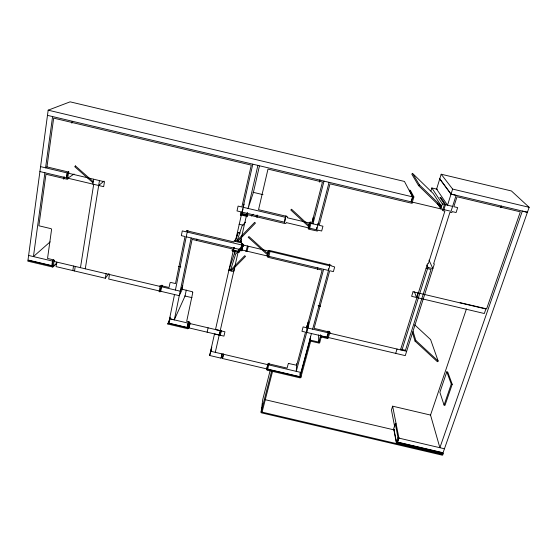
<?xml version="1.0" encoding="UTF-8"?>
<svg xmlns="http://www.w3.org/2000/svg" width="557" height="557" viewBox="0 0 557 557"><rect width="100%" height="100%" fill="white"/><g stroke="black" fill="none" stroke-linecap="round" stroke-linejoin="round"><path stroke-width="0.84" d="M313.02 217.794L312.985 223.851L324.014 181.116M310.444 340.153L319.286 342.228L319.05 343.098L310.214 341.023L310.486 336.804M309.852 340.473L310.806 340.696L300.801 377.59L299.868 377.374L309.852 340.473L309.873 338.802M307.993 322.085L307.875 328.038L406.645 351.307M309.038 225.467L291.534 209.23L290.789 209.989L308.286 226.219L309.038 225.467L309.1 222.877M306.858 325.532L306.698 332.418L405.273 355.631L434.363 263.921L433.638 263.746L449.917 212.356L451.692 212.468A1.037 0.961 -27.3 0 0 451.866 212.349A1.093 1.017 -27.3 0 0 452.131 212.029L452.277 211.625L456.099 212.53L457.673 207.601L453.851 206.689L457.005 196.76L520.349 211.841L486.63 308.836L460.409 302.75A1.072 0.968 -16.9 0 0 460.124 302.855L460.075 302.883M329.083 182.32L316.71 229.832L308.418 227.869L308.487 225.355M308.648 228.147L309.991 222.911L310.994 223.155L309.643 228.384L308.648 228.147L308.71 225.634M300.801 377.59L300.864 375.891M300.453 377.061L267.221 369.256L267.005 370.106L300.223 377.904L300.515 375.362M299.965 374.826L300.035 373.127M296.644 363.624L296.261 371.359L323.624 269.296M268.871 364.724L267.931 364.501L266.65 369.57L267.583 369.792L269.08 363.08M261.066 412.319L271.719 370.76L272.652 370.983L261.978 412.528L261.066 412.319L262.744 399.536L270.075 370.878M261.86 409.416L262.089 407.71M262.424 405.148L262.646 403.442M47.477 115.348L411.038 201.815L412.521 196.858L404.452 181.45L70.112 101.84L48.174 110.175L28.003 260.015L51.808 265.626L52.469 261.073L53.709 259.889M44.901 172.747L33.434 256.589L50.144 241.856M52.588 116.566L45.577 167.824L47.073 166.94M252.801 164.183L241.989 212.12L284.564 222.215L285.978 215.712M284.564 222.215L285.163 217.926M63.728 179.222L64.104 176.66M71.867 123.194L72.118 121.475M52.706 267.04L52.838 266.128L27.975 260.265L27.85 261.177L52.706 267.04L55.804 263.983M53.256 266.692L54.099 260.934L53.131 260.711L52.288 266.469L53.256 266.692L56.96 263.036M68.567 171.988L67.146 172.935L66.422 177.85L39.909 171.563M68.873 171.841L67.453 172.781L66.666 178.136L67.669 178.372L74.032 174M67.669 178.372L68.455 173.018L67.453 172.781M56.744 262.082L56.076 266.629L105.329 278.235L108.991 273.522M72.821 270.577L73.524 266.037M74.527 270.981L75.237 266.441M92.866 184.116L93.639 179.215M80.473 267.673L93.694 184.311M85.277 268.808L99.466 180.593M105.329 278.235L106.102 273.717M109.478 274.51L108.699 279.029L179.284 295.663L182.529 288.763M267.715 253.609L248.93 236.551L248.213 237.296L266.998 254.34L267.715 253.609L268.202 251.047M267.639 253.386L267.158 255.942L268.286 251.27M159.643 286.333L159.685 286.145A1.03 0.947 26 0 1 159.803 285.908L160.701 285.546L169.008 287.496L170.066 282.789A1.03 0.954 25.2 0 1 170.282 282.615L170.63 282.496A1.03 0.954 25.2 0 1 170.943 282.483L175.497 283.569L185.042 236.523L181.331 235.646L182.278 230.918L185.996 231.803L186.247 231.169A1.058 1.003 29.7 0 1 186.463 230.988L186.825 230.856M161.105 286.577L160.061 291.861L159.107 291.631L160.144 286.347L161.105 286.577L161.885 285.156M160.75 291.29L161.634 286.806L162.47 285.288M188.719 326.318L187.765 328.727L167.845 324.042L169.725 319.502M189.248 321.939L187.048 327.446L168.687 323.123L174.501 294.535M175.413 290.051L187.201 232.088L188.043 230.605M169.586 318.708L174.313 319.822L191.148 237.964M186.268 290.134L185.049 295.983L174.313 319.822M196.551 240.756L196.9 239.078M187.048 327.446L188.614 321.48M187.765 328.727L187.953 327.857L168.019 323.171M188.329 328.407L189.484 322.983L188.538 322.761L187.382 328.184L188.329 328.407L190.229 323.589M192.722 292.223L192.75 292.314A0.94 0.87 21.7 0 1 192.764 292.585L186.672 321.41L189.289 322.03L189.93 322.656A1.01 0.926 19.7 0 1 189.972 322.921L189.86 323.533L224.944 331.784L223.942 336.122L188.997 327.906L189.93 323.547M207.141 332.167L208.102 327.822M239.371 248.847L238.347 252.14L233.014 250.88L234.051 247.496M241.007 241.07L240.506 242.657L235.151 241.39L238.048 232.575L240.269 233.098M247.552 213.129L246.514 216.304L241.104 215.016L243.151 208.847M222.159 354.036L221.052 358.172L209.641 355.491L214.501 333.949L219.221 335.063L220.44 330.851M215.496 329.563L233.125 251.395L232.722 251.284A1.037 0.989 19 0 1 232.144 250.622M247.245 213.129L246.466 215.496L241.494 214.32L242.539 211.006M238.048 232.575L236.495 237.442M234.594 254.089L235.36 250.699M215.28 352.337L238.02 252.551L239.148 252.384A1.044 0.989 17.8 0 0 239.329 252.161L239.712 250.657L241.933 250.741A1.044 0.996 17.3 0 0 242.114 250.525L242.26 250.058L328.512 270.451L328.421 268.732M246.466 215.496L247.204 212.962M257.884 165.387L248.074 208.457L253.407 192.374L259.409 166.111M238.347 252.14L239.329 248.742M240.506 242.657L241.473 239.336M246.514 216.304L247.51 212.969M186.24 236.802L240.52 249.64L242.093 243.325M240.742 249.912L241.912 244.808L242.901 245.038L241.724 250.149L240.742 249.912L242.49 244.196M221.052 358.172L222.034 353.925M311.454 333.539L299.791 376.657L222.445 358.499L223.434 354.252M267.409 256.004L267.611 257.09A1.044 0.996 10.4 0 0 267.84 257.264L322.127 270.145L306.712 327.76L303.112 326.91L301.95 331.297L305.535 332.146L296.679 365.26L288.825 363.526M268.537 251.325L268.62 251.033A0.961 0.912 10.3 0 1 268.752 250.782L268.954 250.58A0.961 0.912 10.3 0 1 269.282 250.441M267.423 364.584L267.68 364.02A1.003 0.912 8.2 0 1 267.896 363.86L268.244 363.749M266.678 368.887L267.75 364.661M319.328 182.153L319.976 179.626M308.418 227.869L309.657 223.058L317.963 225.028L317.936 223.371M222.445 358.499L223.663 353.848M317.379 269.393L317.817 267.736M312.637 329.159L329.765 265.814L329.667 264.115M256.979 217.474L257.64 215.072M320.393 336.365L321.347 336.588L319.641 342.778L318.695 342.555L320.393 336.365L320.366 334.708M246.883 251.499L248.241 246.605M326.862 337.166L328.094 332.801L328.003 331.067M256.213 216.77L256.659 215.176M329.667 332.961L328.205 338.203L327.251 337.981L328.714 332.738L329.667 332.961L329.584 331.318M330.085 333.267L330.036 332.39A1.023 0.94 -0.2 0 0 329.848 332.181L314.092 328.358L329.709 270.737L333.399 271.614L334.666 266.97L331.039 265.8A0.961 0.912 -3.8 0 0 331.046 265.515L331.025 265.424A1.051 0.996 -3.8 0 0 330.914 265.167L269.31 250.413M245.895 251.625L247.496 245.929M220.21 335.223L221.623 330.329M412.862 196.705L411.254 202.1L412.271 202.344L413.886 196.941L410.377 190.341L409.395 190.111L412.862 196.705L413.886 196.941M241.724 250.149L243.451 244.426M211.834 347.171L210.602 351.237L300.926 372.452M209.641 355.491L211.382 349.74M234.706 268.244L233.696 271.544L228.843 270.396L235.284 250.671M240.52 249.64L242.302 243.834M430.916 191.016L431.849 187.974L437.336 189.276M441.186 174.223L436.604 189.102L447.543 205.192L452.618 189.081L441.186 174.223L511.423 190.96L529.15 207.308L443.052 452.744L397.642 442.105L398.944 438.115L392.636 406.178L430.54 415.076L439.884 447.71L522.313 211.117L527.388 212.321M395.693 353.375L397.044 349.044M431.849 187.974L442.362 203.959L440.817 208.896L437.21 203.208M442.397 209.272L442.3 209.982A1.114 1.044 -27.1 0 0 442.592 210.49L442.669 210.553A1.017 0.947 -27.1 0 0 442.933 210.685L444.869 211.152L428.326 263.76L427.595 263.586L400.497 349.859M444.514 204.231L442.829 209.613L443.845 209.85L445.53 204.475L440.921 197.61L439.939 197.38L444.514 204.231L445.53 204.475M417.917 292.912L416.483 297.473L414.464 291.784M401.903 350.186L427.95 267.444L426.899 265.055M392.636 406.178L391.439 409.931L394.704 426.864M230.494 270.277L244.746 255.691L245.526 256.394L231.266 270.974L230.494 270.277L235.702 254.02L243.862 245.63M395.296 423.717L393.674 428.737L396.271 442.453L397.183 442.669L398.868 437.524L397.949 437.308L395.296 423.717L396.18 423.926M396.271 442.453L397.949 437.308M396.598 442.961L396.863 442.161L442.975 452.959L442.697 453.753L396.598 442.961L393.994 429.224M237.261 240.359L254.66 222.354L255.447 223.078L238.048 241.07L237.261 240.359L242.114 225.78L245.609 222.139M233.014 250.88L234.114 247.6M430.533 415.069L466.467 308.891M500.729 207.657L501.286 206.006M235.151 241.39L235.695 239.809M446.805 371.825L439.87 392.281L444.068 405.085L444.994 405.301L452.221 384.288L447.717 372.041L446.805 371.825L451.281 384.065L444.068 405.085M241.104 215.016L242.497 211.082M241.494 214.32L242.601 211.18M244.231 204.078L243.082 207.274L285.748 217.39M188.997 327.906L189.61 326.346M168.687 323.123L169.767 320.797M167.845 324.042L169.551 320.366M170.303 317.177L169.579 318.764L187.974 323.088M182.807 285.706L180.203 291.179L54.502 261.553L54.586 260.961A1.051 0.94 36.3 0 0 54.558 260.683L53.841 259.938L47.54 258.448L51.599 229.303A0.996 0.891 39.6 0 0 51.397 228.962L51.328 228.885A1.058 0.947 39.6 0 0 50.993 228.662L38.879 225.787L45.959 174.237L67.223 179.257A1.1 1.003 45.2 0 0 67.773 179.11L68.198 178.268L103.665 186.672L104.465 181.777L68.922 173.352L68.908 172.642A1.023 0.933 45.8 0 0 68.699 172.287L68.629 172.21A1.086 0.996 45.8 0 0 68.295 171.981L46.969 166.905L53.667 118.119L251.284 165.116L241.863 206.981L238.09 206.09L237.01 210.936L240.77 211.827L240.352 215.051A1.065 1.03 22.2 0 0 240.805 215.434L241.216 215.552L235.695 240.025L234.434 240.346A1.051 1.003 19.6 0 0 234.302 240.596L233.996 241.947L187.117 230.856M251.444 216.074L253.191 214.257M412.528 173.366L411.776 174.104L418.592 185.641L440.775 207.204L441.59 206.431L433.318 193.62L412.528 173.366L419.407 184.854L441.59 206.431M418.592 185.641L419.407 184.854M414.659 324.801L430.596 339.582L438.164 361.054L437.405 361.723L415.042 341.107L415.801 340.424L413.057 331.471M98.68 185.495L104.013 181.122M317.225 231.023L308.808 229.199A0.975 0.94 -1.6 0 1 308.543 229.059L308.46 229.004A1.065 1.03 -1.6 0 1 308.146 228.502L308.209 227.82L286.221 222.605L286.061 223.085A1.01 0.982 6.4 0 1 285.873 223.315A1.065 1.03 6.4 0 1 285.428 223.552L285.337 223.559A0.968 0.94 6.4 0 1 285.038 223.566L247.914 214.765L247.559 216.234A1.044 1.01 20.4 0 1 247.162 216.673L246.187 216.729L240.61 241.195L241.265 241.466A0.975 0.933 18.3 0 1 241.606 242.309L241.313 243.674L243.061 244.203A0.975 0.933 17.5 0 1 243.395 245.045L329.765 265.814M268.523 363.749L287.092 368.107L288.164 364.076A0.912 0.829 5.7 0 1 288.289 363.846L288.491 363.665A0.912 0.829 5.7 0 1 288.798 363.547M264.986 399.641L394.433 429.976M398.944 438.115L444.444 448.775M238.528 250.559L240.025 250.908M233.223 249.94L238.556 251.2M178.379 266.385L180.823 266.963M318.089 305.668L320.519 306.239M28.623 255.454L52.469 261.073M184.715 295.948L191.998 297.661M400.713 349.169L405.461 350.283L431.048 269.442L426.126 268.272M451.281 384.065L452.221 384.288M215.503 329.514L220.231 330.628M452.618 189.081L529.15 207.308M527.409 212.266L451.038 194.087L439.765 178.846M48.174 110.175L412.521 196.858M442.362 203.959L452.611 206.396M252.989 192.276L263.008 194.651M241.71 213.352L246.688 214.529M241.32 214.048L246.737 215.336M40.57 166.634L67.146 172.935M427.95 267.444L432.88 268.606L429.008 260.154M239.023 224.227L243.193 225.216M235.367 240.45L240.721 241.717M187.201 232.088L241.592 244.955M415.801 340.424L438.164 361.054M439.752 178.894L451.024 194.142L456.113 195.354L451.045 211.326L412.841 202.24L412.695 202.651A1.058 1.003 -26.3 0 1 412.438 202.971A1.114 1.051 -26.3 0 1 411.964 203.214A1.058 1.003 -26.3 0 1 411.679 203.235L330.002 183.838L319.182 225.32L322.942 226.212L321.681 231.009L317.929 230.125L317.803 230.514A1.017 0.982 -3.8 0 1 317.567 230.828M438.951 204.349L440.775 207.204M412.563 332.954L415.042 341.107M232.158 250.65L232.422 248.93L192.109 239.399L181.854 289.16L192.409 291.764A0.954 0.891 21.7 0 1 192.652 292.056M319.614 341.093L319.641 342.778M318.59 334.973L318.695 342.555M316.682 227.298L316.71 229.832M186.853 230.849A1.058 1.003 29.7 0 1 187.145 230.849M268.265 363.742A1.003 0.912 8.2 0 1 268.551 363.742M287.489 217.376L287.412 217.787L309.441 223.009L309.608 222.528A1.017 0.982 -2.6 0 1 309.803 222.299A1.072 1.037 -2.6 0 1 310.256 222.062L310.34 222.055A0.975 0.94 -2.6 0 1 310.639 222.048L312.066 222.382L322.454 182.042L267.987 169.091L258.545 209.69L286.799 216.395A0.975 0.947 5.9 0 1 287.064 216.534L287.147 216.596A1.065 1.037 5.9 0 1 287.461 217.098L287.489 217.376M269.08 251.235L267.847 256.324L268.829 256.554L270.061 251.472L269.08 251.235M261.623 412.02L261.414 412.828L442.202 455.16L442.481 454.373L261.623 412.02M320.992 336.038L320.748 336.915L327.607 338.531L327.85 337.653L320.992 336.038M413.043 291.757L411.623 296.324L484.325 313.514L485.899 308.989L413.043 291.757M442.376 453.252L441.889 454.658L442.794 454.874L443.288 453.468L442.376 453.252M75.411 165.909L74.742 166.689L92.587 182.438L93.249 181.666L75.411 165.909"/></g></svg>
